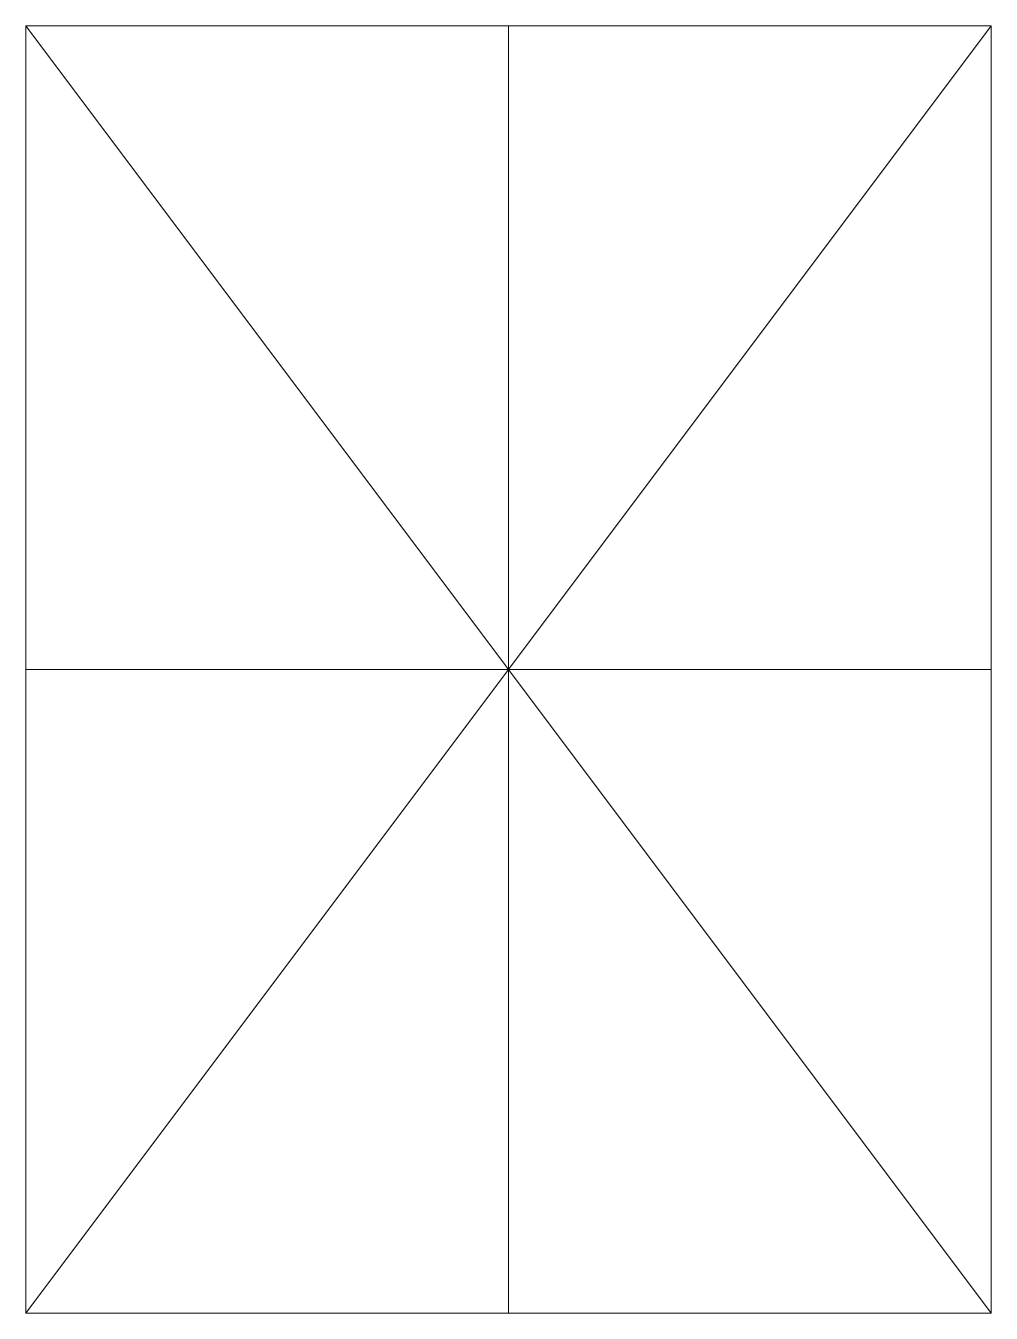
# Model space of a CAD drawing. Header units: millimetres. Extents: x 100 to 700, y 0 to 800.
import ezdxf

# ---------------------------------------------------------------- set-up
doc = ezdxf.new("R2010")
doc.units = ezdxf.units.MM
doc.layers.get('0').update_dxf_attribs({"linetype": 'CONTINUOUS', "lineweight": 0})

msp = doc.modelspace()

# ---------------------------------------------------------------- linework, layer by layer
for p, q in [((100, 800), (100, 400)), ((400, 800), (100, 800)), ((100, 800), (400, 400)), ((400, 800), (400, 400)), ((700, 800), (400, 800)), ((400, 400), (700, 800)), ((700, 800), (700, 400)), ((100, 400), (100, 0)), ((100, 0), (400, 400)), ((400, 400), (100, 400)), ((400, 400), (400, 0)), ((700, 400), (400, 400)), ((700, 0), (400, 400)), ((700, 400), (700, 0)), ((400, 0), (100, 0)), ((700, 0), (400, 0))]:
    msp.add_line(p, q)

doc.saveas('drawing.dxf')
